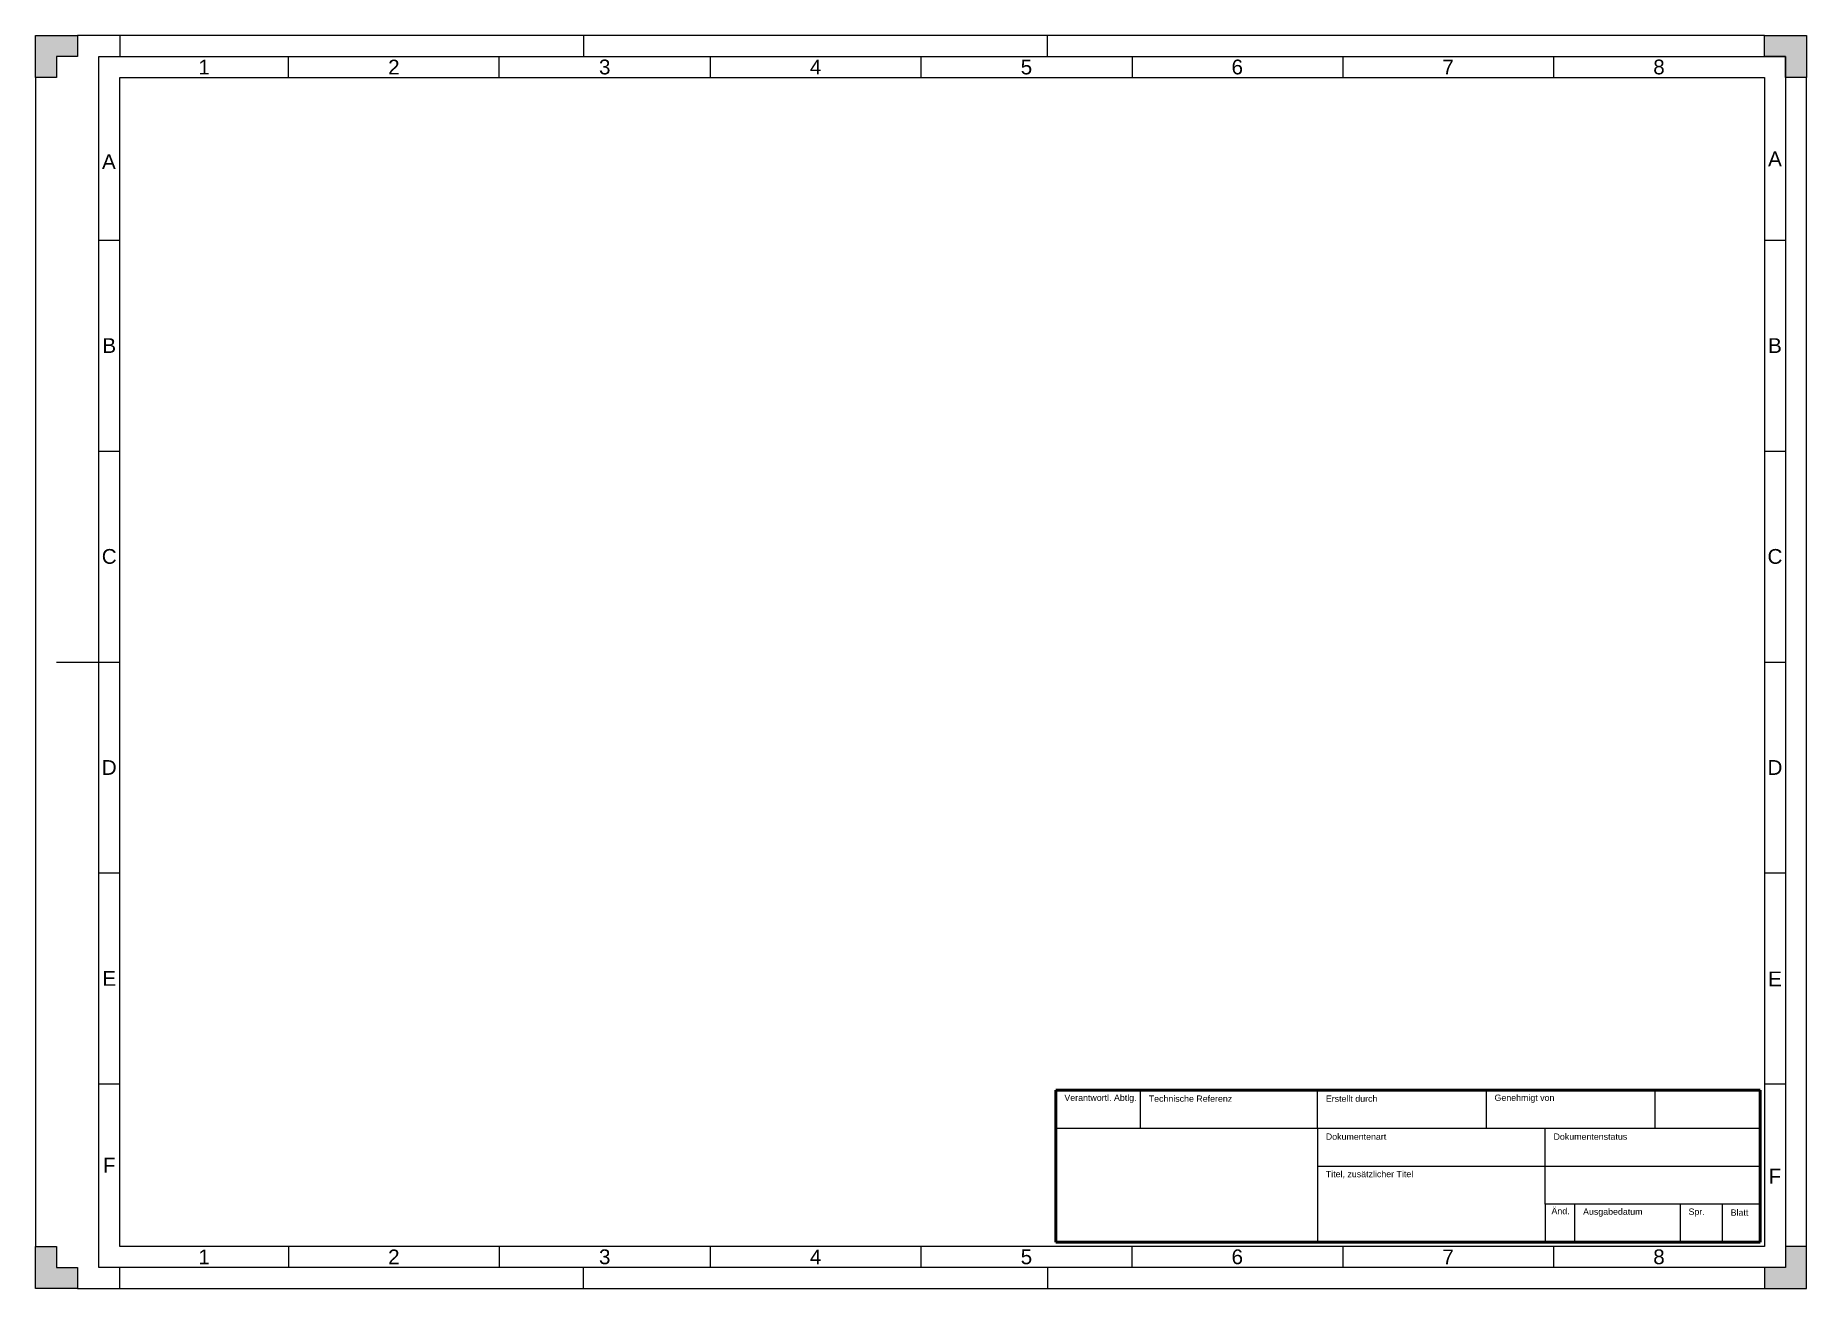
# Model space of a CAD drawing. Extents: x 0 to 420, y 0 to 297.
import ezdxf

# ---------------------------------------------------------------- set-up
doc = ezdxf.new("R2010")
doc.units = 0
doc.header["$LTSCALE"] = 0.25
doc.layers.add('Plankopf_Rahmen', color=5, linetype='Continuous', lineweight=50, true_color=0x0000ff)
for name, color, linetype, true_color in [('RAHMEN_AUßEN', 5, 'Continuous', 0x0000ff), ('RAHMEN_DOPPELT', 5, 'Continuous', 0x0000ff), ('RAHMEN_FALTUNG_LOCHUNG', 3, 'Continuous', 0x00ff00), ('RAHMEN_SCHRIFT', 5, 'Continuous', 0x0000ff), ('RAHMEN_SCHRIFTFELD', 5, 'Continuous', 0x0000ff), ('RAHMEN_SCHRIFTFELD_TEXT', 5, 'Continuous', 0x0000ff)]:
    doc.layers.add(name, color=color, linetype=linetype, true_color=true_color)
doc.styles.add('textstyle20', font='')
doc.styles.add('textstyle21', font='')
doc.styles.add('textstyle22', font='')
doc.styles.add('textstyle23', font='')
doc.styles.add('textstyle24', font='')
doc.styles.add('textstyle25', font='')
doc.styles.add('textstyle26', font='')
doc.styles.add('textstyle27', font='')
doc.styles.add('textstyle28', font='')
doc.styles.add('textstyle29', font='')
doc.styles.add('textstyle30', font='')
doc.styles.add('textstyle31', font='')
doc.styles.add('textstyle32', font='')
doc.styles.add('textstyle33', font='')
doc.styles.add('textstyle34', font='')
doc.styles.add('textstyle35', font='')
doc.styles.add('textstyle36', font='')
doc.styles.add('textstyle37', font='')
doc.styles.add('textstyle38', font='')
doc.styles.add('textstyle39', font='')
doc.styles.add('textstyle40', font='')
doc.styles.add('textstyle41', font='')
doc.styles.add('textstyle42', font='')
doc.styles.add('textstyle43', font='')
doc.styles.add('textstyle44', font='')
doc.styles.add('textstyle45', font='')
doc.styles.add('textstyle46', font='')
doc.styles.add('textstyle47', font='')
doc.styles.add('textstyle48', font='')
doc.styles.add('textstyle49', font='')
doc.styles.add('textstyle50', font='')
doc.styles.add('textstyle51', font='')
doc.styles.add('textstyle52', font='')
doc.styles.add('textstyle53', font='')
doc.styles.add('textstyle54', font='')
doc.styles.add('textstyle55', font='')
doc.styles.add('textstyle56', font='')
doc.styles.add('textstyle57', font='')
doc.styles.add('textstyle58', font='')
doc.styles.get('textstyle20').set_extended_font_data('LiberationSans-Regular.ttf')
doc.styles.get('textstyle21').set_extended_font_data('Arial')
doc.styles.get('textstyle22').set_extended_font_data('Arial')
doc.styles.get('textstyle23').set_extended_font_data('Arial')
doc.styles.get('textstyle24').set_extended_font_data('Arial')
doc.styles.get('textstyle25').set_extended_font_data('Arial')
doc.styles.get('textstyle26').set_extended_font_data('Arial')
doc.styles.get('textstyle27').set_extended_font_data('Arial')
doc.styles.get('textstyle28').set_extended_font_data('Arial')
doc.styles.get('textstyle29').set_extended_font_data('Arial')
doc.styles.get('textstyle30').set_extended_font_data('Arial')
doc.styles.get('textstyle31').set_extended_font_data('Arial')
doc.styles.get('textstyle32').set_extended_font_data('Arial')
doc.styles.get('textstyle33').set_extended_font_data('Arial')
doc.styles.get('textstyle34').set_extended_font_data('Arial')
doc.styles.get('textstyle35').set_extended_font_data('Arial')
doc.styles.get('textstyle36').set_extended_font_data('Arial')
doc.styles.get('textstyle37').set_extended_font_data('Arial')
doc.styles.get('textstyle38').set_extended_font_data('Arial')
doc.styles.get('textstyle39').set_extended_font_data('Arial')
doc.styles.get('textstyle40').set_extended_font_data('Arial')
doc.styles.get('textstyle41').set_extended_font_data('Arial')
doc.styles.get('textstyle42').set_extended_font_data('Arial')
doc.styles.get('textstyle43').set_extended_font_data('Arial')
doc.styles.get('textstyle44').set_extended_font_data('Arial')
doc.styles.get('textstyle45').set_extended_font_data('Arial')
doc.styles.get('textstyle46').set_extended_font_data('Arial')
doc.styles.get('textstyle47').set_extended_font_data('Arial')
doc.styles.get('textstyle48').set_extended_font_data('Arial')
doc.styles.get('textstyle49').set_extended_font_data('Arial')
doc.styles.get('textstyle50').set_extended_font_data('Arial')
doc.styles.get('textstyle51').set_extended_font_data('Arial')
doc.styles.get('textstyle52').set_extended_font_data('Arial')
doc.styles.get('textstyle53').set_extended_font_data('Arial')
doc.styles.get('textstyle54').set_extended_font_data('Arial')
doc.styles.get('textstyle55').set_extended_font_data('Arial')
doc.styles.get('textstyle56').set_extended_font_data('Arial')
doc.styles.get('textstyle57').set_extended_font_data('Arial')
doc.styles.get('textstyle58').set_extended_font_data('Arial')

msp = doc.modelspace()

# ---------------------------------------------------------------- hatches: boundary and pattern name
at = {"layer": 'RAHMEN_AUßEN'}
for points in [[(5, 287), (0, 287), (0, 297), (10, 297), (10, 292), (5, 292)], [(415, 292), (410, 292), (410, 297), (420, 297), (420, 287), (415, 287)], [(0, 10), (5, 10), (5, 5), (10, 5), (10, 0), (0, 0)], [(420, 10), (415, 10), (415, 5), (410, 5), (410, 0), (420, 0)]]:
    msp.add_hatch(color=256, dxfattribs=at).paths.add_polyline_path(points, flags=0)

# ---------------------------------------------------------------- linework, layer by layer
at = {"layer": 'Plankopf_Rahmen'}
for p, q in [((409, 47), (242, 47)), ((242, 47), (242, 11)), ((409, 11), (409, 47)), ((242, 11), (409, 11))]:
    msp.add_line(p, q, dxfattribs=at)
at = {"layer": 'RAHMEN_AUßEN'}
for p, q in [((0, 287), (0, 297)), ((0, 297), (10, 297)), ((10, 297), (10, 292)), ((410, 297), (10, 297)), ((410, 292), (410, 297)), ((410, 297), (420, 297)), ((420, 297), (420, 287)), ((10, 292), (5, 292)), ((5, 292), (5, 287)), ((415, 292), (410, 292)), ((415, 287), (415, 292)), ((5, 287), (0, 287)), ((0, 287), (0, 10)), ((420, 287), (415, 287)), ((420, 10), (420, 287)), ((0, 10), (5, 10)), ((0, 0), (0, 10)), ((5, 10), (5, 5)), ((420, 10), (415, 10)), ((415, 10), (415, 5)), ((420, 0), (420, 10)), ((5, 5), (10, 5)), ((10, 5), (10, 0)), ((415, 5), (410, 5)), ((410, 5), (410, 0)), ((10, 0), (0, 0)), ((10, 0), (410, 0)), ((410, 0), (420, 0))]:
    msp.add_line(p, q, dxfattribs=at)
at = {"layer": 'RAHMEN_DOPPELT'}
for p, q in [((15, 5), (15, 292)), ((15, 292), (415, 292)), ((60, 287), (60, 292)), ((110, 287), (110, 292)), ((160, 292), (160, 287)), ((210, 292), (210, 287)), ((260.1, 291.92), (260.1, 286.92)), ((310, 292), (310, 287)), ((360, 292), (360, 287)), ((415, 292), (415, 5)), ((20, 10), (20, 287)), ((20, 287), (410, 287)), ((410, 287), (410, 10)), ((15, 248.5), (20, 248.5)), ((410, 248.5), (415, 248.5)), ((15, 198.5), (20, 198.5)), ((410, 198.5), (415, 198.5)), ((15, 148.5), (20, 148.5)), ((410, 148.5), (415, 148.5)), ((15, 98.5), (20, 98.5)), ((410, 98.5), (415, 98.5)), ((15, 48.5), (20, 48.5)), ((410, 48.5), (415, 48.5)), ((410, 10), (20, 10)), ((60, 10), (60, 5)), ((110, 10), (110, 5)), ((160, 10), (160, 5)), ((210, 10), (210, 5)), ((260, 10), (260, 5)), ((310, 10), (310, 5)), ((360, 10), (360, 5)), ((415, 5), (15, 5))]:
    msp.add_line(p, q, dxfattribs=at)
at = {"layer": 'RAHMEN_FALTUNG_LOCHUNG'}
for p, q in [((20, 297), (20, 292)), ((130, 297), (130, 292)), ((240, 292), (240, 297)), ((5, 148.5), (15, 148.5)), ((20, 0), (20, 5)), ((130, 0), (130, 5)), ((240, 5), (240, 0))]:
    msp.add_line(p, q, dxfattribs=at)
at = {"layer": 'RAHMEN_SCHRIFTFELD'}
for p, q in [((262, 47), (242, 47)), ((242, 47), (242, 38)), ((344, 47), (262, 47)), ((262, 47), (262, 38)), ((304, 38), (304, 47)), ((384, 47), (344, 47)), ((344, 47), (344, 38)), ((409, 47), (384, 47)), ((384, 47), (384, 38)), ((409, 38), (409, 47)), ((242, 38), (262, 38)), ((242, 38), (242, 11)), ((262, 38), (304, 38)), ((304, 38), (304, 29)), ((304, 38), (358, 38)), ((358, 29), (358, 38)), ((358, 38), (409, 38)), ((409, 29), (409, 38)), ((304, 29), (304, 11)), ((304, 29), (358, 29)), ((358, 20), (358, 29)), ((358, 29), (365, 29)), ((365, 29), (390, 29)), ((390, 29), (400, 29)), ((400, 29), (409, 29)), ((409, 29), (409, 20)), ((365, 20), (358, 20)), ((358, 20), (358, 11)), ((390, 20), (365, 20)), ((365, 20), (365, 11)), ((400, 20), (390, 20)), ((390, 20), (390, 11)), ((409, 20), (400, 20)), ((400, 20), (400, 11)), ((409, 11), (409, 20)), ((409, 11), (242, 11))]:
    msp.add_line(p, q, dxfattribs=at)

# ---------------------------------------------------------------- texts
at = {"layer": 'RAHMEN_SCHRIFT', "char_height": 3.5, "attachment_point": 5}
for s, insert, style in [('1', (40, 289.5), 'textstyle32'), ('2', (85, 289.5), 'textstyle33'), ('3', (135, 289.5), 'textstyle34'), ('4', (185, 289.5), 'textstyle35'), ('5', (235, 289.5), 'textstyle36'), ('6', (285, 289.5), 'textstyle37'), ('7', (335, 289.5), 'textstyle38'), ('8', (385, 289.5), 'textstyle39'), ('A', (17.42, 267.1), 'textstyle20'), ('A', (412.5, 267.75), 'textstyle21'), ('B', (17.5, 223.5), 'textstyle23'), ('B', (412.5, 223.5), 'textstyle22'), ('C', (17.5, 173.5), 'textstyle24'), ('C', (412.5, 173.5), 'textstyle25'), ('D', (17.5, 123.5), 'textstyle26'), ('D', (412.5, 123.5), 'textstyle27'), ('E', (17.5, 73.5), 'textstyle28'), ('E', (412.51, 73.39), 'textstyle29'), ('F', (17.5, 29.25), 'textstyle31'), ('F', (412.49, 26.64), 'textstyle30'), ('1', (40, 7.5), 'textstyle47'), ('2', (85, 7.5), 'textstyle46'), ('3', (135, 7.5), 'textstyle45'), ('4', (185, 7.5), 'textstyle44'), ('5', (235, 7.5), 'textstyle43'), ('6', (285, 7.5), 'textstyle42'), ('7', (335, 7.5), 'textstyle41'), ('8', (385, 7.5), 'textstyle40')]:
    msp.add_mtext(s, dxfattribs=dict(at, insert=insert, style=style))
at = {"layer": 'RAHMEN_SCHRIFTFELD_TEXT', "char_height": 1.5, "attachment_point": 4}
for s, insert, style in [('Verantwortl. Abtlg.', (244, 45), 'textstyle48'), ('Technische Referenz', (264, 45), 'textstyle49'), ('Erstellt durch', (306, 45), 'textstyle50'), ('Genehmigt von', (346, 45), 'textstyle51'), ('Dokumentenart', (306, 36), 'textstyle52'), ('Dokumentenstatus', (360, 36), 'textstyle53'), ('Titel, zusätzlicher Titel', (306, 27), 'textstyle54'), ('Änd.', (359.51, 18.36), 'textstyle55'), ('Ausgabedatum', (367, 18), 'textstyle56'), ('Spr.', (392, 18), 'textstyle57'), ('Blatt', (402, 18), 'textstyle58')]:
    msp.add_mtext(s, dxfattribs=dict(at, insert=insert, style=style))

doc.saveas('drawing.dxf')
